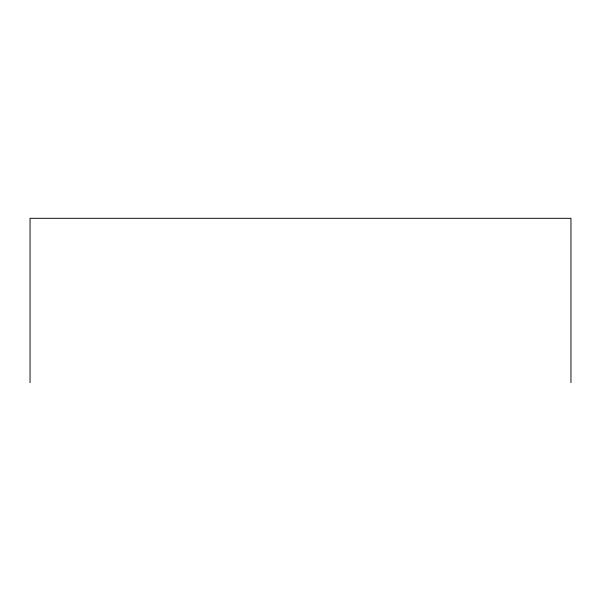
<?xml version="1.0" encoding="UTF-8"?>
<svg xmlns="http://www.w3.org/2000/svg" width="601" height="601" viewBox="0 0 601 601"><rect width="100%" height="100%" fill="white"/><g stroke="black" fill="none" stroke-linecap="round" stroke-linejoin="round"><path stroke-width="0.9" d="M570.95 382.687L570.95 218.313L30.05 218.313L30.05 382.687"/></g></svg>
